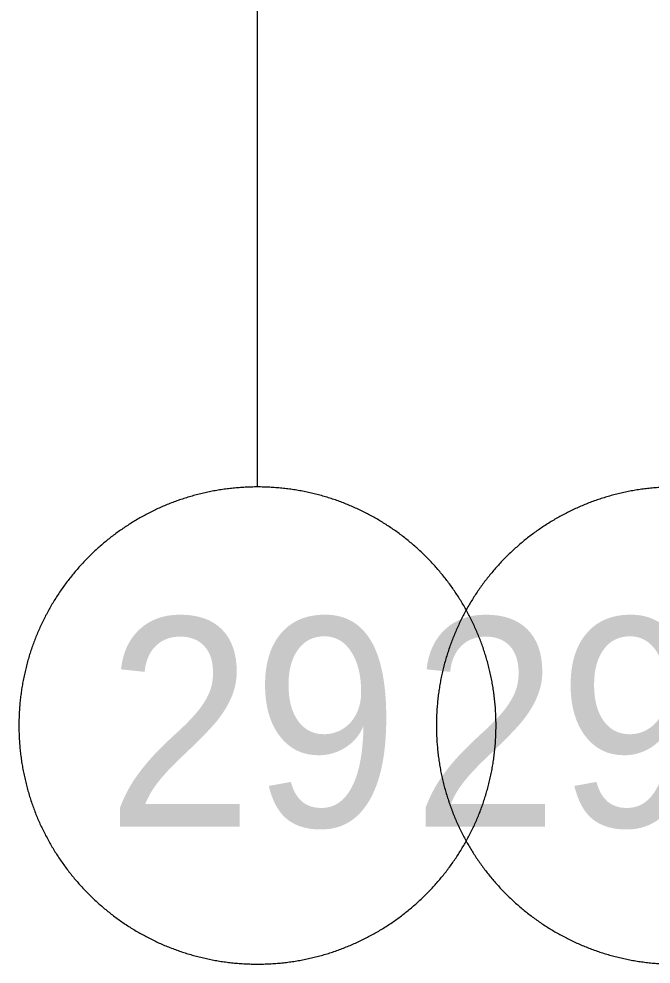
# Model space of a CAD drawing. Header units: millimetres. Extents: x 3914 to 443608, y -156176 to 78197.
# Drawn here: x 420430 to 422550, y -149483 to -146313 of the extents above; entities that cross this region are included whole.
import ezdxf

# ---------------------------------------------------------------- set-up
doc = ezdxf.new("R2010")
doc.units = ezdxf.units.MM
doc.linetypes.add('50_200_ШТРИХ_1Т_ш5_п1_п1_', pattern=[700, 500, -100, 0, -100])
doc.layers.add('Оси', color=7, linetype='Continuous', lineweight=9)
doc.layers.add('Оси-1', color=7, linetype='50_200_ШТРИХ_1Т_ш5_п1_п1_', lineweight=9)
doc.styles.add('Arial', font='arial.ttf', dxfattribs={"width": 0.9, "height": 700})

# ---------------------------------------------------------------- blocks, each defined once
blk = doc.blocks.new('Ось сетки - D8-29747960-Объем проектирования 3 этажа')
at = {"layer": 'Оси-1'}
for start, end in [(360, 180), (180, 360)]:
    blk.add_arc((0, 0), 4, start, end, dxfattribs=at)

msp = doc.modelspace()

# ---------------------------------------------------------------- linework, layer by layer
at = {"layer": 'Оси'}
msp.add_lwpolyline([(421229.7, -147882.9), (421229.7, -142882.9), (421229.7, -128948.4), (421229.7, -123948.4)], dxfattribs=at)

# ---------------------------------------------------------------- block references
at = {"layer": 'Оси-1', "xscale": 199.9999999999999, "yscale": 199.9999999999999, "zscale": 199.9999999999999}
for p in [(421229.7, -148682.9), (422629.7, -148682.9)]:
    msp.add_blockref('Ось сетки - D8-29747960-Объем проектирования 3 этажа', p, dxfattribs=at)

# ---------------------------------------------------------------- texts
at = {"layer": 'Оси', "char_height": 700, "attachment_point": 1, "style": 'Arial'}
for s, insert, width in [('29/1', (421749.2, -148321.6), 2121.265), ('29', (420724.5, -148321.6), 1212.151)]:
    msp.add_mtext(s, dxfattribs=dict(at, insert=insert, width=width))

doc.saveas('drawing.dxf')
